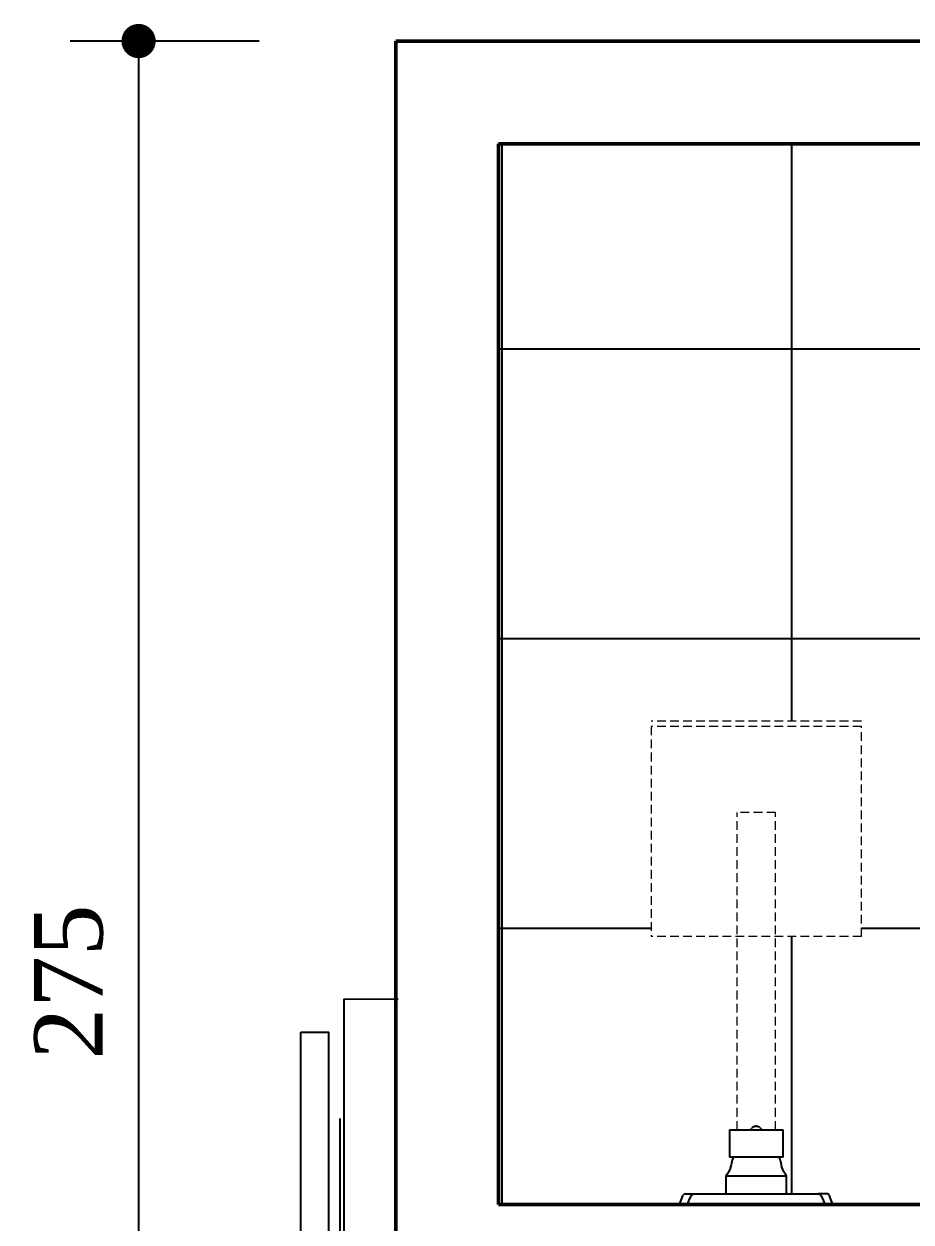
# Model space of a CAD drawing. Header units: millimetres. Extents: x 124972 to 152645, y 1647 to 10452.
# Drawn here: x 152203.1 to 152332.7, y 9270.4 to 9445.5 of the extents above; entities that cross this region are included whole.
import ezdxf

# ---------------------------------------------------------------- set-up
doc = ezdxf.new("R2010")
doc.units = ezdxf.units.MM
doc.linetypes.add('HIDDEN', pattern=[9.525, 6.35, -3.175])
for name, color, linetype in [('ACESSORIOS', 2, 'Continuous'), ('Hachuria - Moveis', 1, 'Continuous'), ('Piso', 55, 'Continuous'), ('PN010', 1, 'Continuous')]:
    doc.layers.add(name, color=color, linetype=linetype)
doc.layers.add('Parede Baixa', color=5, linetype='Continuous', lineweight=50)
doc.layers.add('Projeção Janela', color=15, linetype='HIDDEN', lineweight=9)
doc.styles.add('Valéria', font='romantic.ttf', dxfattribs={"height": 10})
doc.dimstyles.new('Cota - 50', dxfattribs={"dimtxt": 10, "dimasz": 5, "dimexe": 10, "dimexo": 20, "dimgap": 5, "dimtad": 1, "dimtxsty": 'Valéria', "dimblk": 'DOT', "dimcen": 0, "dimclrd": 12, "dimclre": 12, "dimclrt": 2, "dimazin": 2, "dimtfac": 1, "dimtix": 1, "dimtmove": 0, "dimatfit": 3, "dimldrblk": 'DOT', "dimfxl": 1, "dimarcsym": 0})

# ---------------------------------------------------------------- blocks, each defined once
blk = doc.blocks.new('_Dot')
at = {"color": 0, "linetype": 'ByBlock', "lineweight": -2}
blk.add_line((-0.5, 0), (-1, 0), dxfattribs=at)
at = {"color": 0, "linetype": 'ByBlock', "const_width": 0.5}
blk.add_lwpolyline([(-0.25, 0, 1), (0.25, 0, 1)], format="xyb", close=True, dxfattribs=at)
blk = doc.blocks.new('*D1198')
at = {"color": 12, "lineweight": -2, "transparency": 16777216}
for p, q in [((152237.45, 9443.01), (152209.82, 9443.01)), ((152219.82, 9438.01), (152219.82, 9173.01)), ((152237.45, 9168.01), (152209.82, 9168.01))]:
    blk.add_line(p, q, dxfattribs=at)
at = {"layer": 'Defpoints', "color": 0, "transparency": 16777216}
for p in [(152257.45, 9443.01), (152219.82, 9168.01), (152257.45, 9168.01)]:
    blk.add_point(p, dxfattribs=at)
at = {"color": 12, "lineweight": -2, "transparency": 16777216, "xscale": 5, "yscale": 5, "zscale": 5}
for p, rotation in [((152219.82, 9443.01), 90), ((152219.82, 9168.01), 270)]:
    blk.add_blockref('_Dot', p, dxfattribs=dict(at, rotation=rotation))
at = {"color": 2, "transparency": 16777216, "insert": (152209.63, 9305.51), "char_height": 10, "attachment_point": 5, "rotation": 90, "style": 'Valéria'}
blk.add_mtext('275', dxfattribs=at)

msp = doc.modelspace()

# ---------------------------------------------------------------- hatches: boundary and pattern name
at = {"layer": 'Piso'}
h = msp.add_hatch(dxfattribs=at)
h.set_pattern_fill('ANSI37', color=256, scale=13.33333, angle=-45)
h.paths.add_polyline_path([(152352.445, 9428.006), (152272.445, 9428.006), (152272.445, 9273.006), (152298.904, 9273.006), (152299.369, 9274.281), (152299.336, 9274.5), (152299.683, 9274.664), (152305.669, 9274.547), (152305.669, 9277.179), (152306.227, 9278.109), (152306.426, 9278.809), (152306.476, 9279.393), (152306.763, 9279.916), (152306.177, 9279.916), (152306.177, 9283.926), (152307.304, 9283.926), (152307.304, 9312.152), (152294.733, 9312.152), (152294.733, 9343.614), (152325.476, 9343.614), (152325.476, 9312.152), (152312.904, 9312.152), (152312.904, 9283.926), (152314.031, 9283.926), (152314.031, 9279.916), (152313.446, 9279.916), (152313.716, 9279.418), (152314.54, 9277.179), (152314.54, 9274.547), (152320.459, 9274.547), (152320.703, 9274.563), (152321.453, 9273.382), (152321.304, 9273.006), (152352.445, 9273.006)])

# ---------------------------------------------------------------- linework, layer by layer
msp.add_line((152243.538, 9298.193), (152247.564, 9298.193))
at = {"layer": 'ACESSORIOS'}
for p, q in [((152249.896, 9168.025), (152249.896, 9303.04)), ((152249.896, 9303.04), (152257.776, 9303.021))]:
    msp.add_line(p, q, dxfattribs=at)
at = {"layer": 'Hachuria - Moveis'}
for p, q in [((152309.376, 9284.066), (152309.468, 9284.173)), ((152309.575, 9284.265), (152309.468, 9284.173)), ((152309.575, 9284.265), (152309.696, 9284.339)), ((152309.696, 9284.339), (152309.826, 9284.393)), ((152309.964, 9284.426), (152309.826, 9284.393)), ((152309.964, 9284.426), (152310.104, 9284.437)), ((152310.245, 9284.426), (152310.104, 9284.437)), ((152310.245, 9284.426), (152310.383, 9284.393)), ((152310.383, 9284.393), (152310.513, 9284.339)), ((152310.634, 9284.265), (152310.513, 9284.339)), ((152310.634, 9284.265), (152310.741, 9284.173)), ((152310.833, 9284.066), (152310.741, 9284.173)), ((152306.177, 9283.926), (152306.177, 9279.916)), ((152306.177, 9283.926), (152309.294, 9283.926)), ((152309.294, 9283.926), (152309.302, 9283.945)), ((152309.294, 9283.926), (152310.915, 9283.926)), ((152309.376, 9284.066), (152309.302, 9283.945)), ((152310.833, 9284.066), (152310.907, 9283.945)), ((152310.907, 9283.945), (152310.915, 9283.926)), ((152310.915, 9283.926), (152314.031, 9283.926)), ((152314.031, 9279.916), (152314.031, 9283.926)), ((152306.763, 9279.916), (152306.177, 9279.916)), ((152306.471, 9279.038), (152306.426, 9278.809)), ((152306.528, 9279.262), (152306.471, 9279.038)), ((152306.595, 9279.484), (152306.528, 9279.262)), ((152306.674, 9279.702), (152306.595, 9279.484)), ((152306.763, 9279.916), (152306.674, 9279.702)), ((152313.446, 9279.916), (152306.763, 9279.916)), ((152314.031, 9279.916), (152313.446, 9279.916)), ((152313.535, 9279.702), (152313.446, 9279.916)), ((152313.614, 9279.484), (152313.535, 9279.702)), ((152313.681, 9279.262), (152313.614, 9279.484)), ((152313.737, 9279.038), (152313.681, 9279.262)), ((152313.783, 9278.809), (152313.737, 9279.038)), ((152305.89, 9277.472), (152305.669, 9277.179)), ((152305.669, 9277.179), (152305.669, 9274.547)), ((152305.669, 9277.179), (152314.54, 9277.179)), ((152306.076, 9277.783), (152305.89, 9277.472)), ((152306.227, 9278.109), (152306.076, 9277.783)), ((152306.345, 9278.451), (152306.227, 9278.109)), ((152306.426, 9278.809), (152306.345, 9278.451)), ((152313.864, 9278.451), (152313.783, 9278.809)), ((152313.981, 9278.109), (152313.864, 9278.451)), ((152314.132, 9277.783), (152313.981, 9278.109)), ((152314.319, 9277.472), (152314.132, 9277.783)), ((152314.54, 9277.179), (152314.319, 9277.472)), ((152314.54, 9274.547), (152314.54, 9277.179)), ((152298.904, 9273.006), (152299.369, 9274.281)), ((152299.369, 9274.281), (152299.404, 9274.35)), ((152299.404, 9274.35), (152299.456, 9274.414)), ((152299.75, 9274.547), (152301.052, 9274.547)), ((152300.084, 9273.006), (152300.322, 9273.612)), ((152300.322, 9273.612), (152300.607, 9274.281)), ((152300.607, 9274.281), (152300.784, 9274.469)), ((152300.784, 9274.469), (152300.871, 9274.511)), ((152300.871, 9274.511), (152300.962, 9274.538)), ((152300.962, 9274.538), (152301.052, 9274.547)), ((152301.052, 9274.547), (152305.669, 9274.547)), ((152305.669, 9274.547), (152314.54, 9274.547)), ((152314.54, 9274.547), (152319.157, 9274.547)), ((152319.157, 9274.547), (152319.246, 9274.538)), ((152320.459, 9274.547), (152319.157, 9274.547)), ((152319.246, 9274.538), (152319.338, 9274.511)), ((152319.338, 9274.511), (152319.425, 9274.469)), ((152319.425, 9274.469), (152319.602, 9274.281)), ((152319.602, 9274.281), (152319.887, 9273.612)), ((152319.887, 9273.612), (152320.125, 9273.006)), ((152320.536, 9274.538), (152320.459, 9274.547)), ((152320.614, 9274.511), (152320.536, 9274.538)), ((152320.688, 9274.469), (152320.614, 9274.511)), ((152320.753, 9274.414), (152320.688, 9274.469)), ((152320.805, 9274.35), (152320.753, 9274.414)), ((152320.84, 9274.281), (152320.805, 9274.35)), ((152321.304, 9273.006), (152320.84, 9274.281)), ((152321.304, 9273.006), (152298.904, 9273.006))]:
    msp.add_line(p, q, dxfattribs=at)
msp.add_arc((152299.725, 9274.211), 0.337, 85.71037, 142.92513, dxfattribs=at)
at = {"layer": 'Parede Baixa'}
for p, q in [((152257.445, 9168.006), (152257.445, 9443.006)), ((152257.445, 9443.006), (152470.445, 9443.006)), ((152272.445, 9428.006), (152470.445, 9428.006)), ((152272.445, 9273.006), (152272.445, 9428.006)), ((152272.445, 9273.006), (152567.445, 9273.006))]:
    msp.add_line(p, q, dxfattribs=at)
at = {"layer": 'PN010'}
msp.add_line((152249.222, 9285.539), (152249.222, 9189.431), dxfattribs=at)
msp.add_lwpolyline([(152243.538, 9298.193), (152247.564, 9298.193), (152247.564, 9178.193), (152243.538, 9178.193)], close=True, dxfattribs=at)
at = {"layer": 'Projeção Janela', "linetype": 'HIDDEN', "ltscale": 0.2}
for p, q in [((152325.476, 9343.614), (152294.733, 9343.614)), ((152294.733, 9342.834), (152294.733, 9312.152)), ((152325.476, 9342.834), (152294.733, 9342.834)), ((152325.476, 9312.152), (152325.476, 9342.834)), ((152312.904, 9330.293), (152307.304, 9330.293)), ((152307.304, 9283.926), (152307.304, 9330.293)), ((152312.904, 9283.926), (152312.904, 9330.293)), ((152325.476, 9312.152), (152294.733, 9312.152))]:
    msp.add_line(p, q, dxfattribs=at)

# ---------------------------------------------------------------- dimensions: what is measured, and where the dimension line sits
dim = msp.add_linear_dim(base=(152219.822, 9168.006), p1=(152257.445, 9443.006), p2=(152257.445, 9168.006), angle=90, dimstyle='Cota - 50')
dim.commit()
dim.dimension.update_dxf_attribs({"geometry": '*D1198', "text_midpoint": (152209.63, 9305.506)})

doc.saveas('drawing.dxf')
